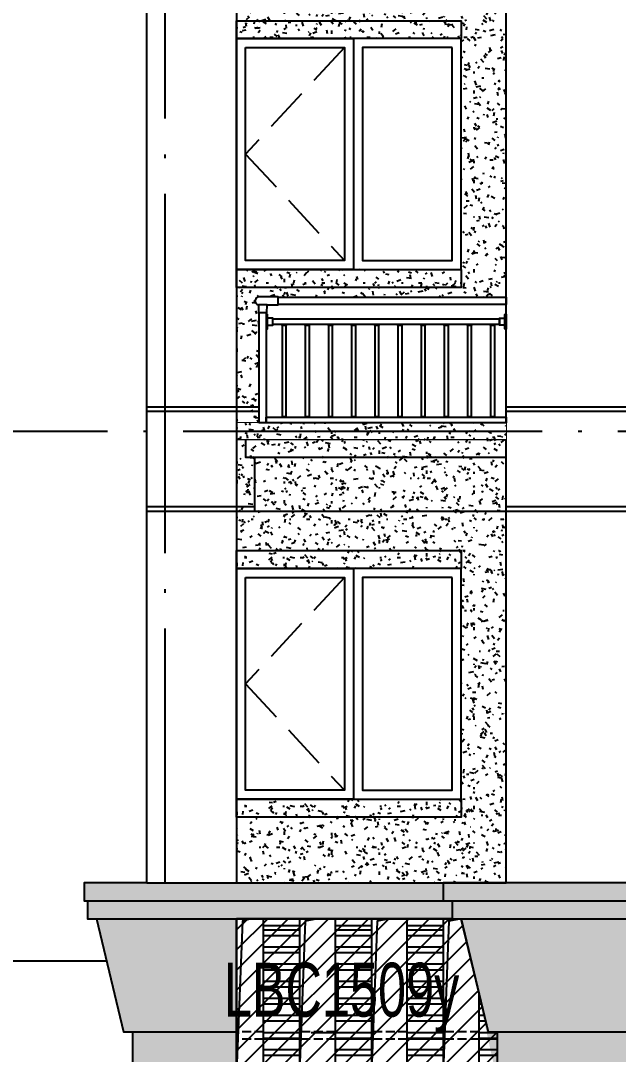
# Model space of a CAD drawing. Extents: x -12446 to 284554, y -295110 to 165007.
# Drawn here: x 801 to 4129, y -250024 to -244269 of the extents above; entities that cross this region are included whole.
import ezdxf
from ezdxf.enums import TextEntityAlignment as Align
from ezdxf.xclip import XClip

# ---------------------------------------------------------------- set-up
doc = ezdxf.new("R2010")
doc.units = 0
doc.header["$LTSCALE"] = 1000
doc.header["$XCLIPFRAME"] = 0
for name, pattern in [('AX-14-E$0$AX-85-M02$0$DASH', [0.35, 0.25, -0.1]), ('AX-14-E$0$DASH', [0.35, 0.25, -0.1]), ('AX-14-E$0$DOTE', [2.42, 2, -0.2, 0.02, -0.2])]:
    doc.linetypes.add(name, pattern=pattern)
doc.layers.get('0').update_dxf_attribs({"linetype": 'CONTINUOUS'})
doc.layers.get('Defpoints').update_dxf_attribs({"linetype": 'CONTINUOUS'})
for name, color, linetype in [('A-Anno-Note', 241, 'CONTINUOUS'), ('AX-14-comp-tc$0$AX-T-LMCZ-Z$0$AX-13-E01-E03$0$A-Detl-Patt', 8, 'CONTINUOUS'), ('AX-14-comp-tc$0$AX-T-LMCZ-Z$1$AX-13-E01-E03$0$家具与填充', 251, 'CONTINUOUS'), ('AX-14-comp-tc$0$灰褐色真石漆', 15, 'CONTINUOUS'), ('AX-14-E$0$A-Anno-Note', 241, 'CONTINUOUS'), ('AX-14-E$0$A-Detl-Fine', 152, 'CONTINUOUS'), ('AX-14-E$0$A-Detl-Medm', 40, 'CONTINUOUS'), ('AX-14-E$0$A-Detl-Patt', 8, 'CONTINUOUS'), ('AX-14-E$0$A-Detl-Thin', 131, 'CONTINUOUS'), ('AX-14-E$0$A-elev-FIXT', 9, 'CONTINUOUS'), ('AX-14-E$0$A-elev-HRAL', 61, 'CONTINUOUS'), ('AX-14-E$0$A-Elev-line3', 40, 'CONTINUOUS'), ('AX-14-E$0$A-Hatch-Part', 167, 'CONTINUOUS'), ('AX-14-E$0$A-Wind-Iden', 11, 'CONTINUOUS'), ('AX-14-E$0$栏杆型材', 82, 'CONTINUOUS'), ('AX-14-E$0$阳台栏杆扶手', 82, 'CONTINUOUS')]:
    doc.layers.add(name, color=color, linetype=linetype)
doc.layers.add('AX-14-E$0$A-Grid', color=222, linetype='AX-14-E$0$DOTE', plot=False)
doc.styles.add('AX-14-E$0$_TCH_DIM', font='JZFZ_ENA', dxfattribs={"width": 0.7, "bigfont": 'JZFZ_CNB'})
pattern_1 = [(180, (0, 0), (-7e-15, -95.25), []), (180, (-31.75, 31.75), (-7e-15, -95.25), [])]

# ---------------------------------------------------------------- blocks, each defined once
blk = doc.blocks.new('AX-14-E$0$4080转角立图')
at = {"layer": 'AX-14-E$0$A-elev-FIXT', "linetype": 'Continuous'}
blk.add_line((25.6, 42), (-24.3, 42), dxfattribs=at)
blk.add_lwpolyline([(-25.3, 43, -0.327139), (-24.2, 41.5), (-23.5, 0), (23.5, 0), (24.2, 40.5, -0.409111), (25.7, 42), (85.3, 42, 0.414214), (86.8, 43.5), (86.8, 86.5, 0.414214), (85.3, 88), (-18.8, 88, 0.865157)], format="xyb", close=True, dxfattribs=at)
blk = doc.blocks.new('AX-14-E$0$32固定座立面')
at = {"layer": 'AX-14-E$0$栏杆型材', "color": 6, "linetype": 'Continuous'}
blk.add_line((-7, -22.5), (-7, 22.5), dxfattribs=at)
blk.add_lwpolyline([(-7, -22.5, 0.41166), (-10, -19.5), (-36, -19.3, -0.41166), (-37, -18.3), (-37, 18.3, -0.41166), (-36, 19.3), (-10, 19.5, 0.41166), (-7, 22.5), (-7, 39, -0.41166), (-5, 41), (0, 41.1), (0, -41.1), (-5, -41, -0.41166), (-7, -39)], format="xyb", close=True, dxfattribs=at)
blk = doc.blocks.new('AX-14-E$0$5S6G45S6G4S6G1S3GS36G4S35G4S56')
at = {"layer": 'AX-14-E$0$A-Detl-Fine'}
for points in [[(100, 2900), (650, 2900), (650, 1715), (100, 1715)], [(1250, 2900), (750, 2900), (750, 1715), (1250, 1715)]]:
    blk.add_lwpolyline(points, close=True, dxfattribs=at)
at = {"layer": 'AX-14-E$0$A-Detl-Patt', "linetype": 'AX-14-E$0$AX-85-M02$0$DASH'}
blk.add_lwpolyline([(650, 2900), (100, 2307.5), (650, 1715)], dxfattribs=at)
at = {"layer": 'AX-14-E$0$A-Detl-Thin'}
blk.add_line((-450, 765), (-450, 3715), dxfattribs=at)
for points in [[(1550, 320), (1550, 3270)], [(50, 810), (50, 720), (100, 720), (100, 620), (150, 620), (150, 320)], [(50, 810), (1550, 810)], [(1550, 320), (1550, 810)], [(100, 720), (1550, 720)], [(150, 620), (1550, 620)], [(150, 320), (1550, 320)]]:
    blk.add_lwpolyline(points, dxfattribs=at)
for points in [[(50, 3050), (1300, 3050), (1300, 2950), (50, 2950)], [(50, 2950), (700, 2950), (700, 1665), (50, 1665)], [(1300, 2950), (700, 2950), (700, 1665), (1300, 1665)], [(50, 1665), (1300, 1665), (1300, 1565), (50, 1565)]]:
    blk.add_lwpolyline(points, close=True, dxfattribs=at)
at = {"layer": 'AX-14-E$0$A-elev-HRAL', "ltscale": 10}
for points in [[(302, 1358, 0.414214), (301.5, 1357.5), (301.5, 1355.5, 0.414214), (302, 1355), (327, 1355, 0.414214), (327.5, 1355.5), (327.5, 1357.5, 0.414214), (327, 1358)], [(431, 1358, 0.414214), (430.5, 1357.5), (430.5, 1355.5, 0.414214), (431, 1355), (456, 1355, 0.414214), (456.5, 1355.5), (456.5, 1357.5, 0.414214), (456, 1358)], [(560, 1358, 0.414214), (559.5, 1357.5), (559.5, 1355.5, 0.414214), (560, 1355), (585, 1355, 0.414214), (585.5, 1355.5), (585.5, 1357.5, 0.414214), (585, 1358)], [(689, 1358, 0.414214), (688.5, 1357.5), (688.5, 1355.5, 0.414214), (689, 1355), (714, 1355, 0.414214), (714.5, 1355.5), (714.5, 1357.5, 0.414214), (714, 1358)], [(818, 1358, 0.414214), (817.5, 1357.5), (817.5, 1355.5, 0.414214), (818, 1355), (843, 1355, 0.414214), (843.5, 1355.5), (843.5, 1357.5, 0.414214), (843, 1358)], [(947, 1358, 0.414214), (946.5, 1357.5), (946.5, 1355.5, 0.414214), (947, 1355), (972, 1355, 0.414214), (972.5, 1355.5), (972.5, 1357.5, 0.414214), (972, 1358)], [(1076, 1358, 0.414214), (1075.5, 1357.5), (1075.5, 1355.5, 0.414214), (1076, 1355), (1101, 1355, 0.414214), (1101.5, 1355.5), (1101.5, 1357.5, 0.414214), (1101, 1358)], [(1205, 1358, 0.414214), (1204.5, 1357.5), (1204.5, 1355.5, 0.414214), (1205, 1355), (1230, 1355, 0.414214), (1230.5, 1355.5), (1230.5, 1357.5, 0.414214), (1230, 1358)], [(1334, 1358, 0.414214), (1333.5, 1357.5), (1333.5, 1355.5, 0.414214), (1334, 1355), (1359, 1355, 0.414214), (1359.5, 1355.5), (1359.5, 1357.5, 0.414214), (1359, 1358)], [(1463, 1358, 0.414214), (1462.5, 1357.5), (1462.5, 1355.5, 0.414214), (1463, 1355), (1488, 1355, 0.414214), (1488.5, 1355.5), (1488.5, 1357.5, 0.414214), (1488, 1358)], [(302, 842, -0.414214), (301.5, 842.5), (301.5, 844.5, -0.414214), (302, 845), (327, 845, -0.414214), (327.5, 844.5), (327.5, 842.5, -0.414214), (327, 842)], [(431, 842, -0.414214), (430.5, 842.5), (430.5, 844.5, -0.414214), (431, 845), (456, 845, -0.414214), (456.5, 844.5), (456.5, 842.5, -0.414214), (456, 842)], [(560, 842, -0.414214), (559.5, 842.5), (559.5, 844.5, -0.414214), (560, 845), (585, 845, -0.414214), (585.5, 844.5), (585.5, 842.5, -0.414214), (585, 842)], [(689, 842, -0.414214), (688.5, 842.5), (688.5, 844.5, -0.414214), (689, 845), (714, 845, -0.414214), (714.5, 844.5), (714.5, 842.5, -0.414214), (714, 842)], [(818, 842, -0.414214), (817.5, 842.5), (817.5, 844.5, -0.414214), (818, 845), (843, 845, -0.414214), (843.5, 844.5), (843.5, 842.5, -0.414214), (843, 842)], [(947, 842, -0.414214), (946.5, 842.5), (946.5, 844.5, -0.414214), (947, 845), (972, 845, -0.414214), (972.5, 844.5), (972.5, 842.5, -0.414214), (972, 842)], [(1076, 842, -0.414214), (1075.5, 842.5), (1075.5, 844.5, -0.414214), (1076, 845), (1101, 845, -0.414214), (1101.5, 844.5), (1101.5, 842.5, -0.414214), (1101, 842)], [(1205, 842, -0.414214), (1204.5, 842.5), (1204.5, 844.5, -0.414214), (1205, 845), (1230, 845, -0.414214), (1230.5, 844.5), (1230.5, 842.5, -0.414214), (1230, 842)], [(1334, 842, -0.414214), (1333.5, 842.5), (1333.5, 844.5, -0.414214), (1334, 845), (1359, 845, -0.414214), (1359.5, 844.5), (1359.5, 842.5, -0.414214), (1359, 842)], [(1463, 842, -0.414214), (1462.5, 842.5), (1462.5, 844.5, -0.414214), (1463, 845), (1488, 845, -0.414214), (1488.5, 844.5), (1488.5, 842.5, -0.414214), (1488, 842)]]:
    blk.add_lwpolyline(points, format="xyb", close=True, dxfattribs=at)
for points in [[(324, 845), (305, 845), (305, 1355), (324, 1355)], [(453, 845), (434, 845), (434, 1355), (453, 1355)], [(582, 845), (563, 845), (563, 1355), (582, 1355)], [(711, 845), (692, 845), (692, 1355), (711, 1355)], [(840, 845), (821, 845), (821, 1355), (840, 1355)], [(969, 845), (950, 845), (950, 1355), (969, 1355)], [(1098, 845), (1079, 845), (1079, 1355), (1098, 1355)], [(1227, 845), (1208, 845), (1208, 1355), (1227, 1355)], [(1356, 845), (1337, 845), (1337, 1355), (1356, 1355)], [(1485, 845), (1466, 845), (1466, 1355), (1485, 1355)]]:
    blk.add_lwpolyline(points, close=True, dxfattribs=at)
at = {"layer": 'AX-14-E$0$栏杆型材'}
blk.add_lwpolyline([(252, 1390), (1513, 1390), (1513, 1358), (252, 1358)], close=True, dxfattribs=at)
at = {"layer": 'AX-14-E$0$阳台栏杆扶手'}
blk.add_lwpolyline([(1550, 1470), (281.8, 1470), (281.8, 1510), (1550, 1510)], close=True, dxfattribs=at)
at = {"layer": 'AX-14-E$0$A-elev-HRAL'}
for name, p in [('AX-14-E$0$4080转角立图', (195, 1425)), ('AX-14-E$0$32固定座立面', (1550, 1374))]:
    blk.add_blockref(name, p, dxfattribs=at)
at = {"layer": 'AX-14-E$0$A-elev-HRAL', "xscale": -1}
blk.add_blockref('AX-14-E$0$32固定座立面', (215, 1374), dxfattribs=at)
blk.add_wipeout([(50, 810), (1550, 810), (1550, 720), (50, 720)]).dxf.layer = 'AX-14-E$0$A-Detl-Thin'
at = {"layer": 'AX-14-E$0$栏杆型材'}
for points in [[(175, 1425), (215, 1425), (215, 810), (175, 810)], [(215, 842), (1550, 842), (1550, 810), (215, 810)]]:
    blk.add_lwpolyline(points, close=True, dxfattribs=at)
blk = doc.blocks.new('AX-14-E$0$14141415YHTR4H54H56D')
at = {"layer": 'AX-14-E$0$A-Detl-Fine'}
for points in [[(100, 2900), (650, 2900), (650, 1715), (100, 1715)], [(1250, 2900), (750, 2900), (750, 1715), (1250, 1715)]]:
    blk.add_lwpolyline(points, close=True, dxfattribs=at)
at = {"layer": 'AX-14-E$0$A-Detl-Patt', "linetype": 'AX-14-E$0$AX-85-M02$0$DASH'}
blk.add_lwpolyline([(650, 2900), (100, 2307.5), (650, 1715)], dxfattribs=at)
at = {"layer": 'AX-14-E$0$A-Detl-Thin'}
blk.add_line((-450, 765), (-450, 3715), dxfattribs=at)
blk.add_lwpolyline([(1550, 320), (1550, 3270)], dxfattribs=at)
for points in [[(50, 3050), (1300, 3050), (1300, 2950), (50, 2950)], [(50, 2950), (700, 2950), (700, 1665), (50, 1665)], [(1300, 2950), (700, 2950), (700, 1665), (1300, 1665)], [(50, 1665), (1300, 1665), (1300, 1565), (50, 1565)]]:
    blk.add_lwpolyline(points, close=True, dxfattribs=at)
blk = doc.blocks.new('AX-14-E$0$wyhrehaw3yrjret')
at = {"layer": 'AX-14-E$0$A-Detl-Patt'}
for p, q in [((61836.2, 162434.7), (62461.2, 162434.7)), ((61836.2, 162409.7), (62461.2, 162409.7)), ((63836.2, 162434.7), (64661.2, 162434.7)), ((63836.2, 162409.7), (64661.2, 162409.7)), ((61836.2, 161879.7), (62436.2, 161879.7)), ((61836.2, 161854.7), (62436.2, 161854.7)), ((63836.2, 161879.7), (64636.2, 161879.7)), ((63836.2, 161854.7), (64636.2, 161854.7))]:
    blk.add_line(p, q, dxfattribs=at)
blk = doc.blocks.new('AX-14-E$0$A$C4D5E14F1')
at = {"layer": 'AX-14-E$0$A-Detl-Thin'}
blk.add_line((-450, 765), (-450, 3715), dxfattribs=at)
blk.add_lwpolyline([(1550, 320), (1550, 3270)], dxfattribs=at)
blk = doc.blocks.new('AX-14-E$0$M16正面 造型镂空百叶')
blk.add_wipeout([(140869.4, 86853.2), (143169.4, 86853.2), (143169.4, 85903.2), (140869.4, 85903.2)]).dxf.layer = 'AX-14-E$0$A-Detl-Thin'
at = {"layer": 'AX-14-E$0$A-Detl-Patt'}
h = blk.add_hatch(dxfattribs=at)
h.set_pattern_fill('ANSI31', color=256, scale=50, angle=90)
h.set_pattern_definition([(135, (0, 0), (-56.1266, -56.1266), [])])
h.paths.add_polyline_path([(140969.4, 85953.2), (143069.4, 85953.2), (143069.4, 86823.2), (140969.4, 86823.2)])
h = blk.add_hatch(dxfattribs=at)
h.set_pattern_fill('ANSI32', color=256, scale=20, angle=135)
h.set_pattern_definition(pattern_1)
h.paths.add_polyline_path([(141319.4, 86823.2), (141119.4, 86823.2), (141119.4, 85953.2), (141319.4, 85953.2)])
h = blk.add_hatch(dxfattribs=at)
h.set_pattern_fill('ANSI32', color=256, scale=20, angle=135)
h.set_pattern_definition(pattern_1)
h.paths.add_polyline_path([(141719.4, 86823.2), (141519.4, 86823.2), (141519.4, 85953.2), (141719.4, 85953.2)])
h = blk.add_hatch(dxfattribs=at)
h.set_pattern_fill('ANSI32', color=256, scale=20, angle=135)
h.set_pattern_definition(pattern_1)
h.paths.add_polyline_path([(142119.4, 86823.2), (141919.4, 86823.2), (141919.4, 85953.2), (142119.4, 85953.2)])
h = blk.add_hatch(dxfattribs=at)
h.set_pattern_fill('ANSI32', color=256, scale=20, angle=135)
h.set_pattern_definition(pattern_1)
h.paths.add_polyline_path([(142519.4, 86823.2), (142319.4, 86823.2), (142319.4, 85953.2), (142519.4, 85953.2)])
h = blk.add_hatch(dxfattribs=at)
h.set_pattern_fill('ANSI32', color=256, scale=20, angle=135)
h.set_pattern_definition(pattern_1)
h.paths.add_polyline_path([(142919.4, 86823.2), (142719.4, 86823.2), (142719.4, 85953.2), (142919.4, 85953.2)])
blk.add_lwpolyline([(143069.4, 85953.2), (140969.4, 85953.2), (140969.4, 86823.2), (143069.4, 86823.2)], close=True, dxfattribs=at)
at = {"layer": 'AX-14-E$0$A-Elev-line3'}
for p, q in [((140869.4, 85903.2), (140869.4, 86853.2)), ((143169.4, 85903.2), (143169.4, 86853.2))]:
    blk.add_line(p, q, dxfattribs=at)
at = {"layer": 'AX-14-E$0$A-Hatch-Part'}
for p, q in [((141119.4, 86763.2), (141319.4, 86763.2)), ((141519.4, 86763.2), (141719.4, 86763.2)), ((141919.4, 86763.2), (142119.4, 86763.2)), ((142319.4, 86763.2), (142519.4, 86763.2)), ((142719.4, 86763.2), (142919.4, 86763.2)), ((141119.4, 86133.2), (141319.4, 86133.2)), ((141519.4, 86133.2), (141719.4, 86133.2)), ((141919.4, 86133.2), (142119.4, 86133.2)), ((142319.4, 86133.2), (142519.4, 86133.2)), ((142719.4, 86133.2), (142919.4, 86133.2)), ((143169.4, 85903.2), (140869.4, 85903.2))]:
    blk.add_line(p, q, dxfattribs=at)
for points in [[(140969.4, 86823.2), (141087.6, 86790), (141119.4, 85953.2)], [(141319.4, 86823.2), (141487.6, 86790), (141519.4, 85953.2)], [(141719.4, 86823.2), (141887.6, 86790), (141919.4, 85953.2)], [(142119.4, 86823.2), (142287.6, 86790), (142319.4, 85953.2)], [(142519.4, 86823.2), (142687.6, 86790), (142719.4, 85953.2)], [(142919.4, 86823.2), (143037.6, 86790), (143069.4, 85953.2)]]:
    blk.add_lwpolyline(points, dxfattribs=at)
for points in [[(140969.4, 85953.2), (143069.4, 85953.2), (143069.4, 86823.2), (140969.4, 86823.2)], [(141319.4, 86823.2), (141119.4, 86823.2), (141119.4, 85953.2), (141319.4, 85953.2)], [(141719.4, 86823.2), (141519.4, 86823.2), (141519.4, 85953.2), (141719.4, 85953.2)], [(142119.4, 86823.2), (141919.4, 86823.2), (141919.4, 85953.2), (142119.4, 85953.2)], [(142519.4, 86823.2), (142319.4, 86823.2), (142319.4, 85953.2), (142519.4, 85953.2)], [(142919.4, 86823.2), (142719.4, 86823.2), (142719.4, 85953.2), (142919.4, 85953.2)]]:
    blk.add_lwpolyline(points, close=True, dxfattribs=at)
blk = doc.blocks.new('AX-14-E$0$A$C124B0E8F')
blk.add_wipeout([(220, 1433.2), (70, 2063.2), (20, 2063.2), (20, 2163.2), (0, 2163.2), (0, 2263.2), (2000, 2263.2), (2000, 2163.2), (2050, 2163.2), (2050, 2063.2), (2098.7, 2063.2), (2250, 1433.2), (2300, 1433.2), (2300, 1163.2), (2250, 1163.2), (2250, 1063.2), (250, 1063.2), (250, 1163.2), (270, 1163.2), (270, 1433.2)]).dxf.layer = 'AX-14-E$0$A-Detl-Thin'
at = {"layer": 'AX-14-E$0$A-Detl-Medm'}
for p, q in [((350, 2263.2), (7650, 2263.2)), ((270, 1433.2), (2300, 1433.2))]:
    blk.add_line(p, q, dxfattribs=at)
blk.add_lwpolyline([(350, 2263.2), (0, 2263.2), (0, 2163.2), (20, 2163.2), (20, 2063.2), (70, 2063.2), (220, 1433.2), (270, 1433.2), (270, 1233.2), (270, 1233.2), (270, 1193.2), (270, 1163.2), (250, 1163.2), (250, 1063.2)], dxfattribs=at)
at = {"layer": 'AX-14-E$0$A-Detl-Patt'}
ref = blk.add_blockref('AX-14-E$0$M16正面 造型镂空百叶', (143919.4, -84740), dxfattribs=dict(at, xscale=-1))
XClip(ref).set_block_clipping_path([(141569.4145877094, 85903.2028782382), (143069.4145875679, 86803.2028867466)])
at = {"layer": 'AX-14-E$0$A-Anno-Note'}
blk.add_lwpolyline([(850, 1163.2), (2350, 1163.2), (2350, 2063.2), (850, 2063.2)], close=True, dxfattribs=at)
at = {"layer": 'AX-14-E$0$A-Detl-Thin', "color": 8, "linetype": 'AX-14-E$0$DASH', "ltscale": 0.2}
for p, q in [((1000, 1433.2), (850, 1433.2)), ((1000, 1393.2), (850, 1393.2)), ((1400, 1433.2), (1206.8, 1433.2)), ((1400, 1393.2), (1206.8, 1393.2)), ((1800, 1433.2), (1606.8, 1433.2)), ((1800, 1393.2), (1606.8, 1393.2)), ((2200, 1433.2), (2006.8, 1433.2)), ((2200, 1393.2), (2006.8, 1393.2))]:
    blk.add_line(p, q, dxfattribs=at)
blk.add_wipeout([(2000, 2263.2), (2000, 2163.2), (2050, 2163.2), (2050, 2063.2), (2098.7, 2063.2), (2250, 1433.2), (2300, 1433.2), (2300, 1163.2), (2250, 1163.2), (2250, 1063.2), (5900, 1063.2), (5900, 1228.2), (5800, 1228.2), (5800, 1328.2), (5850, 1328.2), (5850, 1598.2), (5800, 1598.2), (5650, 2063.2), (5600, 2063.2), (5600, 2163.2), (5550, 2163.2), (5550, 2263.2)]).dxf.layer = 'AX-14-E$0$A-Detl-Thin'
at = {"layer": 'AX-14-E$0$A-Detl-Medm'}
for p, q in [((20, 2163.2), (7650, 2163.2)), ((20, 2063.2), (7650, 2063.2)), ((2300, 1433.2), (3100, 1433.2))]:
    blk.add_line(p, q, dxfattribs=at)
blk.add_lwpolyline([(2000, 2263.2), (2000, 2163.2), (2050, 2163.2), (2050, 2063.2), (2098.7, 2063.2), (2250, 1433.2), (2300, 1433.2), (2300, 1163.2), (2250, 1163.2), (2250, 1063.2), (5900, 1063.2), (5900, 1228.2), (5800, 1228.2), (5800, 1328.2), (5850, 1328.2), (5850, 1598.2), (5800, 1598.2), (5650, 2063.2), (5600, 2063.2), (5600, 2163.2), (5550, 2163.2), (5550, 2263.2)], close=True, dxfattribs=at)
at = {"layer": 'AX-14-E$0$A-Detl-Thin'}
blk.add_line((2000, 2263.2), (2350, 2263.2), dxfattribs=at)
for points in [[(2000, 2263.2), (2000, 2163.2), (2050, 2163.2), (2050, 2063.2), (2100, 2063.2), (2250, 1433.2), (2300, 1433.2), (2300, 1163.2), (2250, 1163.2), (2250, 1063.2)], [(2000, 2263.2), (2000, 2163.2), (2050, 2163.2)]]:
    blk.add_lwpolyline(points, dxfattribs=at)
blk = doc.blocks.new('AX-14-comp-tc')
at = {"layer": 'AX-14-comp-tc$0$AX-T-LMCZ-Z$1$AX-13-E01-E03$0$家具与填充'}
h = blk.add_hatch(dxfattribs=at)
h.set_pattern_fill('AR-SAND', color=256, scale=24)
h.set_pattern_definition([(37.5, (-86572.637, -326606.213), (-1.920038, 58.729588), [0, -46.3296, 0, -51.816, 0, -49.53]), (7.5, (-86572.64, -326606.21), (53.942794, 86.01901), [0, -24.9936, 0, -41.7576, 0, -16.002]), (327.5, (-86610.13, -326606.213), (94.919084, 0.172462), [0, -15.24, 0, -54.864, 0, -71.628]), (317.5, (-86610.13, -326606.21), (91.626774, 26.75152), [0, -7.62, 0, -35.9664, 0, -41.148])])
h.paths.add_polyline_path([(8478.7, -253742.1), (8477.4, -253912.1), (8514.7, -253988.2), (8527.4, -254071.8), (8527.4, -254442.1), (8577.4, -254442.1), (8577.4, -254592.1), (8652.4, -254592.1), (8652.4, -255491.9), (1002.4, -255491.9), (1002.4, -255591.9), (1022.4, -255591.9), (1022.4, -255691.9), (1072.4, -255691.9), (1222.4, -256321.9), (1272.4, -256321.9), (1272.4, -256591.9), (1252.4, -256591.9), (1252.4, -256691.9), (6902.4, -256691.9), (6902.4, -256646.9), (8252.5, -256646.9), (8252.4, -268242.1), (8852, -268241.9), (8852, -266536.9), (10050.7, -266536.9), (10050.7, -268686.9), (10151.1, -268686.9), (10151.1, -266536.9), (11352.4, -266536.9), (11352.4, -268241.9), (13852.4, -268241.9), (13852.4, -256691.9), (22902.4, -256691.9), (22926.1, -266276.9), (22900.9, -266276.9), (22901.3, -268241.9), (25152.4, -268241.9), (25152.4, -256691.9), (28052.4, -256691.9), (28052.8, -256646.9), (29952.4, -256646.9), (29952.4, -256689.3), (35452.4, -256689.3), (35452.4, -256591.9), (35402.4, -256591.9), (35402.4, -256321.9), (35452.4, -256321.9), (35602.4, -255691.9), (35652.4, -255691.9), (35652.4, -255591.9), (35702.4, -255591.9), (35702.4, -255491.9), (30302.4, -255491.9), (28046.9, -255491.9), (28046.9, -254592.1), (28121.9, -254592.1), (28121.9, -254442.1), (28171.9, -254442.1), (28171.9, -254071.8), (28184.7, -253988.2), (28221.9, -253912.1), (28221.9, -253742.1), (27271.9, -253742.1), (18810.9, -253741.9), (18759.2, -254121.9), (17940.1, -254121.9), (17888.7, -253743.5)])
h.paths.add_polyline_path([(1852.4, -255691.9), (3101.1, -255691.9), (3302.4, -256591.9), (1852.4, -256591.9)], flags=16)
h.paths.add_polyline_path([(4102.4, -255691.9), (5602.4, -255691.9), (5602.4, -256591.9), (4102.4, -256591.9)], flags=16)
h.paths.add_polyline_path([(9602.4, -254911.9), (10602.4, -254911.9), (10602.4, -255491.9), (9602.4, -255491.9)], flags=16)
h.paths.add_polyline_path([(9602.4, -257761.9), (10602.4, -257761.9), (10602.4, -256691.9), (9602.4, -256691.9)], flags=16)
h.paths.add_polyline_path([(9602.4, -257761.9), (10602.4, -257761.9), (10602.4, -259361.9), (9602.4, -259361.9)], flags=16)
h.paths.add_polyline_path([(10602.4, -260711.9), (9602.4, -260711.9), (9602.4, -262311.9), (10602.4, -262311.9)], flags=16)
h.paths.add_polyline_path([(9602.4, -262311.9), (10602.4, -262311.9), (10602.4, -263586.9), (9602.4, -263586.9)], flags=16)
h.paths.add_polyline_path([(9602.4, -263586.9), (10602.4, -263586.9), (10602.4, -265186.9), (9602.4, -265186.9)], flags=16)
h.paths.add_polyline_path([(8652.4, -266136.9), (11552.4, -266136.9), (11552.4, -266236.9), (8652.4, -266236.9)], flags=16)
h.paths.add_polyline_path([(26102.4, -254911.9), (27102.4, -254911.9), (27102.4, -255491.9), (26102.4, -255491.9)], flags=16)
h.paths.add_polyline_path([(24302.2, -266726.9), (25002.6, -266726.9), (25000.9, -268076.9), (24301.3, -268076.9)], flags=16)
h.paths.add_polyline_path([(31998.3, -255691.9), (30498.3, -255691.9), (30498.3, -256591.9), (31998.3, -256591.9)], flags=16)
h.paths.add_polyline_path([(34152.4, -256591.9), (32805.2, -256591.9), (33002.4, -255691.9), (34152.4, -255691.9)], flags=16)
h.paths.add_polyline_path([(9602.4, -265186.9), (10602.4, -265186.9), (10602.4, -266136.9), (9602.4, -266136.9)], flags=16)
edge = h.paths.add_edge_path(flags=17)
edge.add_line((9602.4, -253742.1), (9602.4, -254911.7))
edge.add_line((9602.4, -254911.7), (10602.4, -254911.7))
edge.add_line((10602.4, -254911.7), (10602.4, -253742.1))
edge.add_line((10602.4, -253742.1), (9602.4, -253742.1))
edge.add_line((9602.4, -259361.9), (10602.4, -259361.9))
edge.add_line((10602.4, -259361.9), (10602.4, -260711.9))
edge.add_line((10602.4, -260711.9), (9602.4, -260711.9))
edge.add_line((9602.4, -260711.9), (9602.4, -259391.9))
edge.add_line((13852.4, -253742.1), (13852.4, -255491.9))
edge.add_line((13852.4, -255491.9), (22452.4, -255491.9))
edge.add_line((22452.4, -255491.9), (22452.4, -253741.9))
edge.add_line((22452.4, -253741.9), (18810.9, -253741.9))
edge.add_line((18810.9, -253741.9), (18759.2, -254121.9))
edge.add_line((18759.2, -254121.9), (17940.1, -254121.9))
edge.add_line((17940.1, -254121.9), (17888.7, -253743.5))
edge.add_line((17888.7, -253743.5), (13852.4, -253741.9))
edge.add_line((26102.4, -253742.1), (26102.4, -254911.9))
edge.add_line((26102.4, -254911.9), (27102.4, -254911.9))
edge.add_line((27102.4, -254911.9), (27102.4, -253742.1))
edge.add_line((27102.4, -253742.1), (26102.4, -253742.1))
at = {"layer": 'AX-14-comp-tc$0$灰褐色真石漆'}
h = blk.add_hatch(dxfattribs=at)
h.set_pattern_fill('离散材料', color=256, scale=50)
h.set_pattern_definition([(0, (-60267.77, -415132.6), (132, 228), [12, -201, 9, -87, 18, -213]), (10, (-60324.77, -415009.6), (80.67614, 285.3443), [21, -51, 27, -159, 15, -198]), (20, (-60354.77, -415105.6), (133.47095, 220.97625), [24, -165, 21, -123, 15, -96]), (30, (-60267.77, -415123.6), (-21.96926, 254.05187), [15, -99, 12, -147, 9, -195]), (40, (-60351.77, -415057.6), (33.83592, 216.37036), [12, -132, 9, -84, 24, -153]), (50, (-60306.77, -415165.6), (-80.24786, 235.7335), [6, -111, 15, -183, 18, -93]), (60, (-60297.77, -415144.6), (-99.47303, 223.70766), [15, -123, 6, -144, 12, -111]), (70, (-60330.77, -415180.6), (-109.89227, 215.58685), [9, -57, 18, -96, 12, -132]), (80, (-60315.77, -415003.6), (-208.56534, 164.71945), [21, -132, 9, -156, 18, -147]), (90, (-60297.77, -415132.6), (-264, 111), [18, -93, 12, -183, 6, -186]), (100, (-60345.77, -415039.6), (-247.97146, 145.1453), [21, -117, 18, -96, 21, -219]), (110, (-60366.77, -415210.6), (-240.44034, 81.69114), [24, -78, 12, -159, 18, -174]), (120, (-60447.77, -415174.6), (-286.64994, 28.49227), [15, -201, 18, -93, 21, -123]), (130, (-60381.77, -415240.6), (-279.10777, 71.26608), [9, -66, 12, -129, 24, -168]), (140, (-60471.77, -415000.6), (-220.59685, -34.20569), [18, -108, 21, -93, 12, -126]), (150, (-60222.77, -415258.6), (-204.82497, -120.76726), [12, -84, 24, -186, 21, -171]), (160, (-60420.77, -415090.6), (-237.90107, -162.4287), [18, -126, 15, -114, 12, -183]), (170, (-60402.77, -415162.6), (-215.64405, -169.12317), [27, -99, 18, -135, 24, -132])])
h.paths.add_polyline_path([(1852.4, -252931.9), (1977.4, -252931.9), (1977.4, -252316.9), (1973.9, -252316.9), (1972.9, -252274.5), (1957.1, -252267.3), (1954.1, -252253.2), (1955.8, -252242.7), (1963.5, -252232.2), (1978.6, -252228.9), (2083.7, -252229.3), (2084.1, -252231.9), (3315.4, -252231.9), (3344.5, -252231.5), (3345.4, -252212.8), (3347.4, -252210.8), (3352.4, -252210.8), (3352.4, -249981.9), (1852.4, -249981.9), (1852.4, -250791.9), (3102.4, -250791.9), (3102.4, -252076.9), (1852.4, -252076.9)])
h = blk.add_hatch(dxfattribs=at)
h.set_pattern_fill('离散材料', color=256, scale=50)
h.set_pattern_definition([(0, (-60267.77, -474132.6), (132, 228), [12, -201, 9, -87, 18, -213]), (10, (-60324.77, -474009.6), (80.67614, 285.3443), [21, -51, 27, -159, 15, -198]), (20, (-60354.77, -474105.6), (133.47095, 220.97625), [24, -165, 21, -123, 15, -96]), (30, (-60267.77, -474123.6), (-21.96926, 254.05187), [15, -99, 12, -147, 9, -195]), (40, (-60351.77, -474057.6), (33.83592, 216.370355), [12, -132, 9, -84, 24, -153]), (50, (-60306.77, -474165.6), (-80.24786, 235.7335), [6, -111, 15, -183, 18, -93]), (60, (-60297.77, -474144.6), (-99.47303, 223.70766), [15, -123, 6, -144, 12, -111]), (70, (-60330.77, -474180.6), (-109.89227, 215.58685), [9, -57, 18, -96, 12, -132]), (80, (-60315.77, -474003.6), (-208.56534, 164.71945), [21, -132, 9, -156, 18, -147]), (90, (-60297.77, -474132.6), (-264, 111), [18, -93, 12, -183, 6, -186]), (100, (-60345.77, -474039.6), (-247.97146, 145.1453), [21, -117, 18, -96, 21, -219]), (110, (-60366.77, -474210.6), (-240.44034, 81.69114), [24, -78, 12, -159, 18, -174]), (120, (-60447.77, -474174.6), (-286.64994, 28.49227), [15, -201, 18, -93, 21, -123]), (130, (-60381.77, -474240.6), (-279.10777, 71.26608), [9, -66, 12, -129, 24, -168]), (140, (-60471.77, -474000.6), (-220.59685, -34.20569), [18, -108, 21, -93, 12, -126]), (150, (-60222.77, -474258.6), (-204.82497, -120.76726), [12, -84, 24, -186, 21, -171]), (160, (-60420.77, -474090.6), (-237.90107, -162.4287), [18, -126, 15, -114, 12, -183]), (170, (-60402.77, -474162.6), (-215.64405, -169.12317), [27, -99, 18, -135, 24, -132])])
h.paths.add_polyline_path([(1852.4, -252931.9), (1852.4, -253021.9), (1902.4, -253021.9), (1902.4, -253121.9), (1952.4, -253121.9), (1952.4, -253421.9), (3352.4, -253421.9), (3352.4, -252931.9)])
h = blk.add_hatch(dxfattribs=at)
h.set_pattern_fill('离散材料', color=256, scale=50)
h.set_pattern_definition([(0, (-60267.76, -474132.6), (132, 228), [12, -201, 9, -87, 18, -213]), (10, (-60324.76, -474009.6), (80.67614, 285.3443), [21, -51, 27, -159, 15, -198]), (20, (-60354.76, -474105.6), (133.47095, 220.97625), [24, -165, 21, -123, 15, -96]), (30, (-60267.76, -474123.6), (-21.96926, 254.05187), [15, -99, 12, -147, 9, -195]), (40, (-60351.76, -474057.6), (33.83592, 216.370355), [12, -132, 9, -84, 24, -153]), (50, (-60306.76, -474165.6), (-80.24786, 235.7335), [6, -111, 15, -183, 18, -93]), (60, (-60297.76, -474144.6), (-99.47303, 223.70766), [15, -123, 6, -144, 12, -111]), (70, (-60330.76, -474180.6), (-109.89227, 215.58685), [9, -57, 18, -96, 12, -132]), (80, (-60315.76, -474003.6), (-208.56534, 164.71945), [21, -132, 9, -156, 18, -147]), (90, (-60297.76, -474132.6), (-264, 111), [18, -93, 12, -183, 6, -186]), (100, (-60345.76, -474039.6), (-247.97146, 145.1453), [21, -117, 18, -96, 21, -219]), (110, (-60366.76, -474210.6), (-240.44034, 81.69114), [24, -78, 12, -159, 18, -174]), (120, (-60447.76, -474174.6), (-286.64994, 28.49227), [15, -201, 18, -93, 21, -123]), (130, (-60381.76, -474240.6), (-279.10777, 71.26608), [9, -66, 12, -129, 24, -168]), (140, (-60471.76, -474000.6), (-220.59685, -34.20569), [18, -108, 21, -93, 12, -126]), (150, (-60222.76, -474258.6), (-204.82497, -120.76726), [12, -84, 24, -186, 21, -171]), (160, (-60420.76, -474090.6), (-237.90107, -162.4287), [18, -126, 15, -114, 12, -183]), (170, (-60402.76, -474162.6), (-215.64405, -169.12317), [27, -99, 18, -135, 24, -132])])
h.paths.add_polyline_path([(1852.4, -252931.9), (1852.4, -253641.9), (1902.4, -253641.9), (1902.4, -253641.9), (1952.4, -253641.9), (1952.4, -253641.9), (3352.4, -253641.9), (3352.4, -252931.9)])
h = blk.add_hatch(dxfattribs=at)
h.set_pattern_fill('离散材料', color=256, scale=50)
h.set_pattern_definition([(0, (-60267.77, -477082.6), (132, 228), [12, -201, 9, -87, 18, -213]), (10, (-60324.77, -476959.6), (80.67614, 285.3443), [21, -51, 27, -159, 15, -198]), (20, (-60354.77, -477055.6), (133.47095, 220.97625), [24, -165, 21, -123, 15, -96]), (30, (-60267.77, -477073.6), (-21.96926, 254.05187), [15, -99, 12, -147, 9, -195]), (40, (-60351.77, -477007.6), (33.83592, 216.370355), [12, -132, 9, -84, 24, -153]), (50, (-60306.77, -477115.6), (-80.24786, 235.7335), [6, -111, 15, -183, 18, -93]), (60, (-60297.77, -477094.6), (-99.47303, 223.70766), [15, -123, 6, -144, 12, -111]), (70, (-60330.77, -477130.6), (-109.89227, 215.58685), [9, -57, 18, -96, 12, -132]), (80, (-60315.77, -476953.6), (-208.56534, 164.71945), [21, -132, 9, -156, 18, -147]), (90, (-60297.77, -477082.6), (-264, 111), [18, -93, 12, -183, 6, -186]), (100, (-60345.77, -476989.6), (-247.97146, 145.1453), [21, -117, 18, -96, 21, -219]), (110, (-60366.77, -477160.6), (-240.44034, 81.69114), [24, -78, 12, -159, 18, -174]), (120, (-60447.77, -477124.6), (-286.64994, 28.49227), [15, -201, 18, -93, 21, -123]), (130, (-60381.77, -477190.6), (-279.10777, 71.26608), [9, -66, 12, -129, 24, -168]), (140, (-60471.77, -476950.6), (-220.59685, -34.20569), [18, -108, 21, -93, 12, -126]), (150, (-60222.77, -477208.6), (-204.82497, -120.76726), [12, -84, 24, -186, 21, -171]), (160, (-60420.77, -477040.6), (-237.90107, -162.4287), [18, -126, 15, -114, 12, -183]), (170, (-60402.77, -477112.6), (-215.64405, -169.12317), [27, -99, 18, -135, 24, -132])])
h.paths.add_polyline_path([(1852.4, -253641.9), (3152.4, -253641.9), (3152.4, -253741.9), (1852.4, -253741.9)])
h = blk.add_hatch(dxfattribs=at)
h.set_pattern_fill('离散材料', color=256, scale=50)
h.set_pattern_definition([(0, (-60267.77, -477082.6), (132, 228), [12, -201, 9, -87, 18, -213]), (10, (-60324.77, -476959.6), (80.67614, 285.3443), [21, -51, 27, -159, 15, -198]), (20, (-60354.77, -477055.6), (133.47095, 220.97625), [24, -165, 21, -123, 15, -96]), (30, (-60267.77, -477073.6), (-21.96926, 254.05187), [15, -99, 12, -147, 9, -195]), (40, (-60351.77, -477007.6), (33.83592, 216.370355), [12, -132, 9, -84, 24, -153]), (50, (-60306.77, -477115.6), (-80.24786, 235.7335), [6, -111, 15, -183, 18, -93]), (60, (-60297.77, -477094.6), (-99.47303, 223.70766), [15, -123, 6, -144, 12, -111]), (70, (-60330.77, -477130.6), (-109.89227, 215.58685), [9, -57, 18, -96, 12, -132]), (80, (-60315.77, -476953.6), (-208.56534, 164.71945), [21, -132, 9, -156, 18, -147]), (90, (-60297.77, -477082.6), (-264, 111), [18, -93, 12, -183, 6, -186]), (100, (-60345.77, -476989.6), (-247.97146, 145.1453), [21, -117, 18, -96, 21, -219]), (110, (-60366.77, -477160.6), (-240.44034, 81.69114), [24, -78, 12, -159, 18, -174]), (120, (-60447.77, -477124.6), (-286.64994, 28.49227), [15, -201, 18, -93, 21, -123]), (130, (-60381.77, -477190.6), (-279.10777, 71.26608), [9, -66, 12, -129, 24, -168]), (140, (-60471.77, -476950.6), (-220.59685, -34.20569), [18, -108, 21, -93, 12, -126]), (150, (-60222.77, -477208.6), (-204.82497, -120.76726), [12, -84, 24, -186, 21, -171]), (160, (-60420.77, -477040.6), (-237.90107, -162.4287), [18, -126, 15, -114, 12, -183]), (170, (-60402.77, -477112.6), (-215.64405, -169.12317), [27, -99, 18, -135, 24, -132])])
h.paths.add_polyline_path([(1852.4, -253641.9), (3102.4, -253641.9), (3102.4, -253741.9), (1852.4, -253741.9)])
h = blk.add_hatch(dxfattribs=at)
h.set_pattern_fill('离散材料', color=256, scale=50)
h.set_pattern_definition([(0, (-60267.77, -415132.6), (132, 228), [12, -201, 9, -87, 18, -213]), (10, (-60324.77, -415009.6), (80.67614, 285.3443), [21, -51, 27, -159, 15, -198]), (20, (-60354.77, -415105.6), (133.47095, 220.97625), [24, -165, 21, -123, 15, -96]), (30, (-60267.77, -415123.6), (-21.96926, 254.05187), [15, -99, 12, -147, 9, -195]), (40, (-60351.77, -415057.6), (33.83592, 216.37036), [12, -132, 9, -84, 24, -153]), (50, (-60306.77, -415165.6), (-80.24786, 235.7335), [6, -111, 15, -183, 18, -93]), (60, (-60297.77, -415144.6), (-99.47303, 223.70766), [15, -123, 6, -144, 12, -111]), (70, (-60330.77, -415180.6), (-109.89227, 215.58685), [9, -57, 18, -96, 12, -132]), (80, (-60315.77, -415003.6), (-208.56534, 164.71945), [21, -132, 9, -156, 18, -147]), (90, (-60297.77, -415132.6), (-264, 111), [18, -93, 12, -183, 6, -186]), (100, (-60345.77, -415039.6), (-247.97146, 145.1453), [21, -117, 18, -96, 21, -219]), (110, (-60366.77, -415210.6), (-240.44034, 81.69114), [24, -78, 12, -159, 18, -174]), (120, (-60447.77, -415174.6), (-286.64994, 28.49227), [15, -201, 18, -93, 21, -123]), (130, (-60381.77, -415240.6), (-279.10777, 71.26608), [9, -66, 12, -129, 24, -168]), (140, (-60471.77, -415000.6), (-220.59685, -34.20569), [18, -108, 21, -93, 12, -126]), (150, (-60222.77, -415258.6), (-204.82497, -120.76726), [12, -84, 24, -186, 21, -171]), (160, (-60420.77, -415090.6), (-237.90107, -162.4287), [18, -126, 15, -114, 12, -183]), (170, (-60402.77, -415162.6), (-215.64405, -169.12317), [27, -99, 18, -135, 24, -132])])
h.paths.add_polyline_path([(3102.4, -255491.9), (3352.4, -255491.9), (3352.4, -253641.9), (3102.4, -253641.9)])
h = blk.add_hatch(dxfattribs=at)
h.set_pattern_fill('离散材料', color=256, scale=50)
h.set_pattern_definition([(0, (-60267.76, -478467.6), (132, 228), [12, -201, 9, -87, 18, -213]), (10, (-60324.76, -478344.6), (80.67614, 285.3443), [21, -51, 27, -159, 15, -198]), (20, (-60354.76, -478440.6), (133.47095, 220.97625), [24, -165, 21, -123, 15, -96]), (30, (-60267.76, -478458.6), (-21.96926, 254.05187), [15, -99, 12, -147, 9, -195]), (40, (-60351.76, -478392.6), (33.83592, 216.370355), [12, -132, 9, -84, 24, -153]), (50, (-60306.76, -478500.6), (-80.24786, 235.7335), [6, -111, 15, -183, 18, -93]), (60, (-60297.76, -478479.6), (-99.47303, 223.70766), [15, -123, 6, -144, 12, -111]), (70, (-60330.76, -478515.6), (-109.89227, 215.58685), [9, -57, 18, -96, 12, -132]), (80, (-60315.76, -478338.6), (-208.56534, 164.71945), [21, -132, 9, -156, 18, -147]), (90, (-60297.76, -478467.6), (-264, 111), [18, -93, 12, -183, 6, -186]), (100, (-60345.76, -478374.6), (-247.97146, 145.1453), [21, -117, 18, -96, 21, -219]), (110, (-60366.76, -478545.6), (-240.44034, 81.69114), [24, -78, 12, -159, 18, -174]), (120, (-60447.76, -478509.6), (-286.64994, 28.49227), [15, -201, 18, -93, 21, -123]), (130, (-60381.76, -478575.6), (-279.10777, 71.26608), [9, -66, 12, -129, 24, -168]), (140, (-60471.76, -478335.6), (-220.59685, -34.20569), [18, -108, 21, -93, 12, -126]), (150, (-60222.76, -478593.6), (-204.82497, -120.76726), [12, -84, 24, -186, 21, -171]), (160, (-60420.76, -478425.6), (-237.90107, -162.4287), [18, -126, 15, -114, 12, -183]), (170, (-60402.76, -478497.6), (-215.64405, -169.12317), [27, -99, 18, -135, 24, -132])])
h.paths.add_polyline_path([(1852.4, -255026.9), (3152.4, -255026.9), (3152.4, -255126.9), (1852.4, -255126.9)])
h = blk.add_hatch(dxfattribs=at)
h.set_pattern_fill('离散材料', color=256, scale=50)
h.set_pattern_definition([(0, (-60267.76, -478467.6), (132, 228), [12, -201, 9, -87, 18, -213]), (10, (-60324.76, -478344.6), (80.67614, 285.3443), [21, -51, 27, -159, 15, -198]), (20, (-60354.76, -478440.6), (133.47095, 220.97625), [24, -165, 21, -123, 15, -96]), (30, (-60267.76, -478458.6), (-21.96926, 254.05187), [15, -99, 12, -147, 9, -195]), (40, (-60351.76, -478392.6), (33.83592, 216.370355), [12, -132, 9, -84, 24, -153]), (50, (-60306.76, -478500.6), (-80.24786, 235.7335), [6, -111, 15, -183, 18, -93]), (60, (-60297.76, -478479.6), (-99.47303, 223.70766), [15, -123, 6, -144, 12, -111]), (70, (-60330.76, -478515.6), (-109.89227, 215.58685), [9, -57, 18, -96, 12, -132]), (80, (-60315.76, -478338.6), (-208.56534, 164.71945), [21, -132, 9, -156, 18, -147]), (90, (-60297.76, -478467.6), (-264, 111), [18, -93, 12, -183, 6, -186]), (100, (-60345.76, -478374.6), (-247.97146, 145.1453), [21, -117, 18, -96, 21, -219]), (110, (-60366.76, -478545.6), (-240.44034, 81.69114), [24, -78, 12, -159, 18, -174]), (120, (-60447.76, -478509.6), (-286.64994, 28.49227), [15, -201, 18, -93, 21, -123]), (130, (-60381.76, -478575.6), (-279.10777, 71.26608), [9, -66, 12, -129, 24, -168]), (140, (-60471.76, -478335.6), (-220.59685, -34.20569), [18, -108, 21, -93, 12, -126]), (150, (-60222.76, -478593.6), (-204.82497, -120.76726), [12, -84, 24, -186, 21, -171]), (160, (-60420.76, -478425.6), (-237.90107, -162.4287), [18, -126, 15, -114, 12, -183]), (170, (-60402.76, -478497.6), (-215.64405, -169.12317), [27, -99, 18, -135, 24, -132])])
h.paths.add_polyline_path([(1852.4, -255026.9), (3152.4, -255026.9), (3152.4, -255491.9), (1852.4, -255491.9)])
at = {"layer": 'AX-14-comp-tc$0$AX-T-LMCZ-Z$0$AX-13-E01-E03$0$A-Detl-Patt'}
blk.add_line((1852.4, -255491.9), (1851.1, -219626.9), dxfattribs=at)
blk = doc.blocks.new('AX-14-E$0$JB-WIDR-TAG')
at = {"layer": 'Defpoints'}
blk.add_line((-1.694, -2.375), (0.306, -2.375), dxfattribs=at)
at = {"style": 'AX-14-E$0$_TCH_DIM', "width": 0.7}
blk.add_attdef('WD_TAG', text='', height=3, dxfattribs=at).set_placement((0, 0), align=Align.MIDDLE_CENTER)
blk = doc.blocks.new('AX-14-E')
at = {"layer": 'AX-14-E$0$A-Grid'}
blk.add_line((-714.4, -249504.4), (39369.1, -249504.4), dxfattribs=at)
blk.add_blockref('AX-14-E$0$5S6G45S6G4S6G1S3GS36G4S35G4S56', (1953.9, -247319.4))
at = {"layer": 'AX-14-E$0$A-Detl-Thin'}
blk.add_line((1503.9, -249504.4), (1503.9, -246554.4), dxfattribs=at)
blk.add_lwpolyline([(3503.9, -249949.4), (3503.9, -246999.4)], dxfattribs=at)
at = {"layer": 'AX-14-E$0$A-Grid'}
for p, q in [((1603.9, -199254.4), (1603.9, -263085.2)), ((-714.4, -246554.4), (39369.1, -246554.4))]:
    blk.add_line(p, q, dxfattribs=at)
blk.add_blockref('AX-14-E$0$14141415YHTR4H54H56D', (1953.9, -250269.4))
at = {"layer": 'AX-14-E$0$A-Detl-Thin', "color": 6}
blk.add_blockref('AX-14-E$0$wyhrehaw3yrjret', (-60332.2, -408854.1), dxfattribs=at)
blk.add_blockref('AX-14-E$0$A$C4D5E14F1', (1953.9, -253219.4))
at = {"layer": 'AX-14-E$0$A-Detl-Thin'}
blk.add_blockref('AX-14-E$0$A$C124B0E8F', (1153.9, -251332.6), dxfattribs=at)
blk.add_blockref('AX-14-comp-tc', (152.8, 6422.5), dxfattribs=at)
at = {"layer": 'AX-14-E$0$A-Wind-Iden', "xscale": 100, "yscale": 100, "zscale": 100, "rotation": 3.415094585006376e-08}
blk.add_blockref('AX-14-E$0$JB-WIDR-TAG', (2588.1, -249664.5), dxfattribs=at).add_auto_attribs({'WD_TAG': 'LBC1509y'})

msp = doc.modelspace()

# ---------------------------------------------------------------- block references
at = {"layer": 'A-Anno-Note'}
msp.add_blockref('AX-14-E', (0, 0), dxfattribs=at)

doc.saveas('drawing.dxf')
